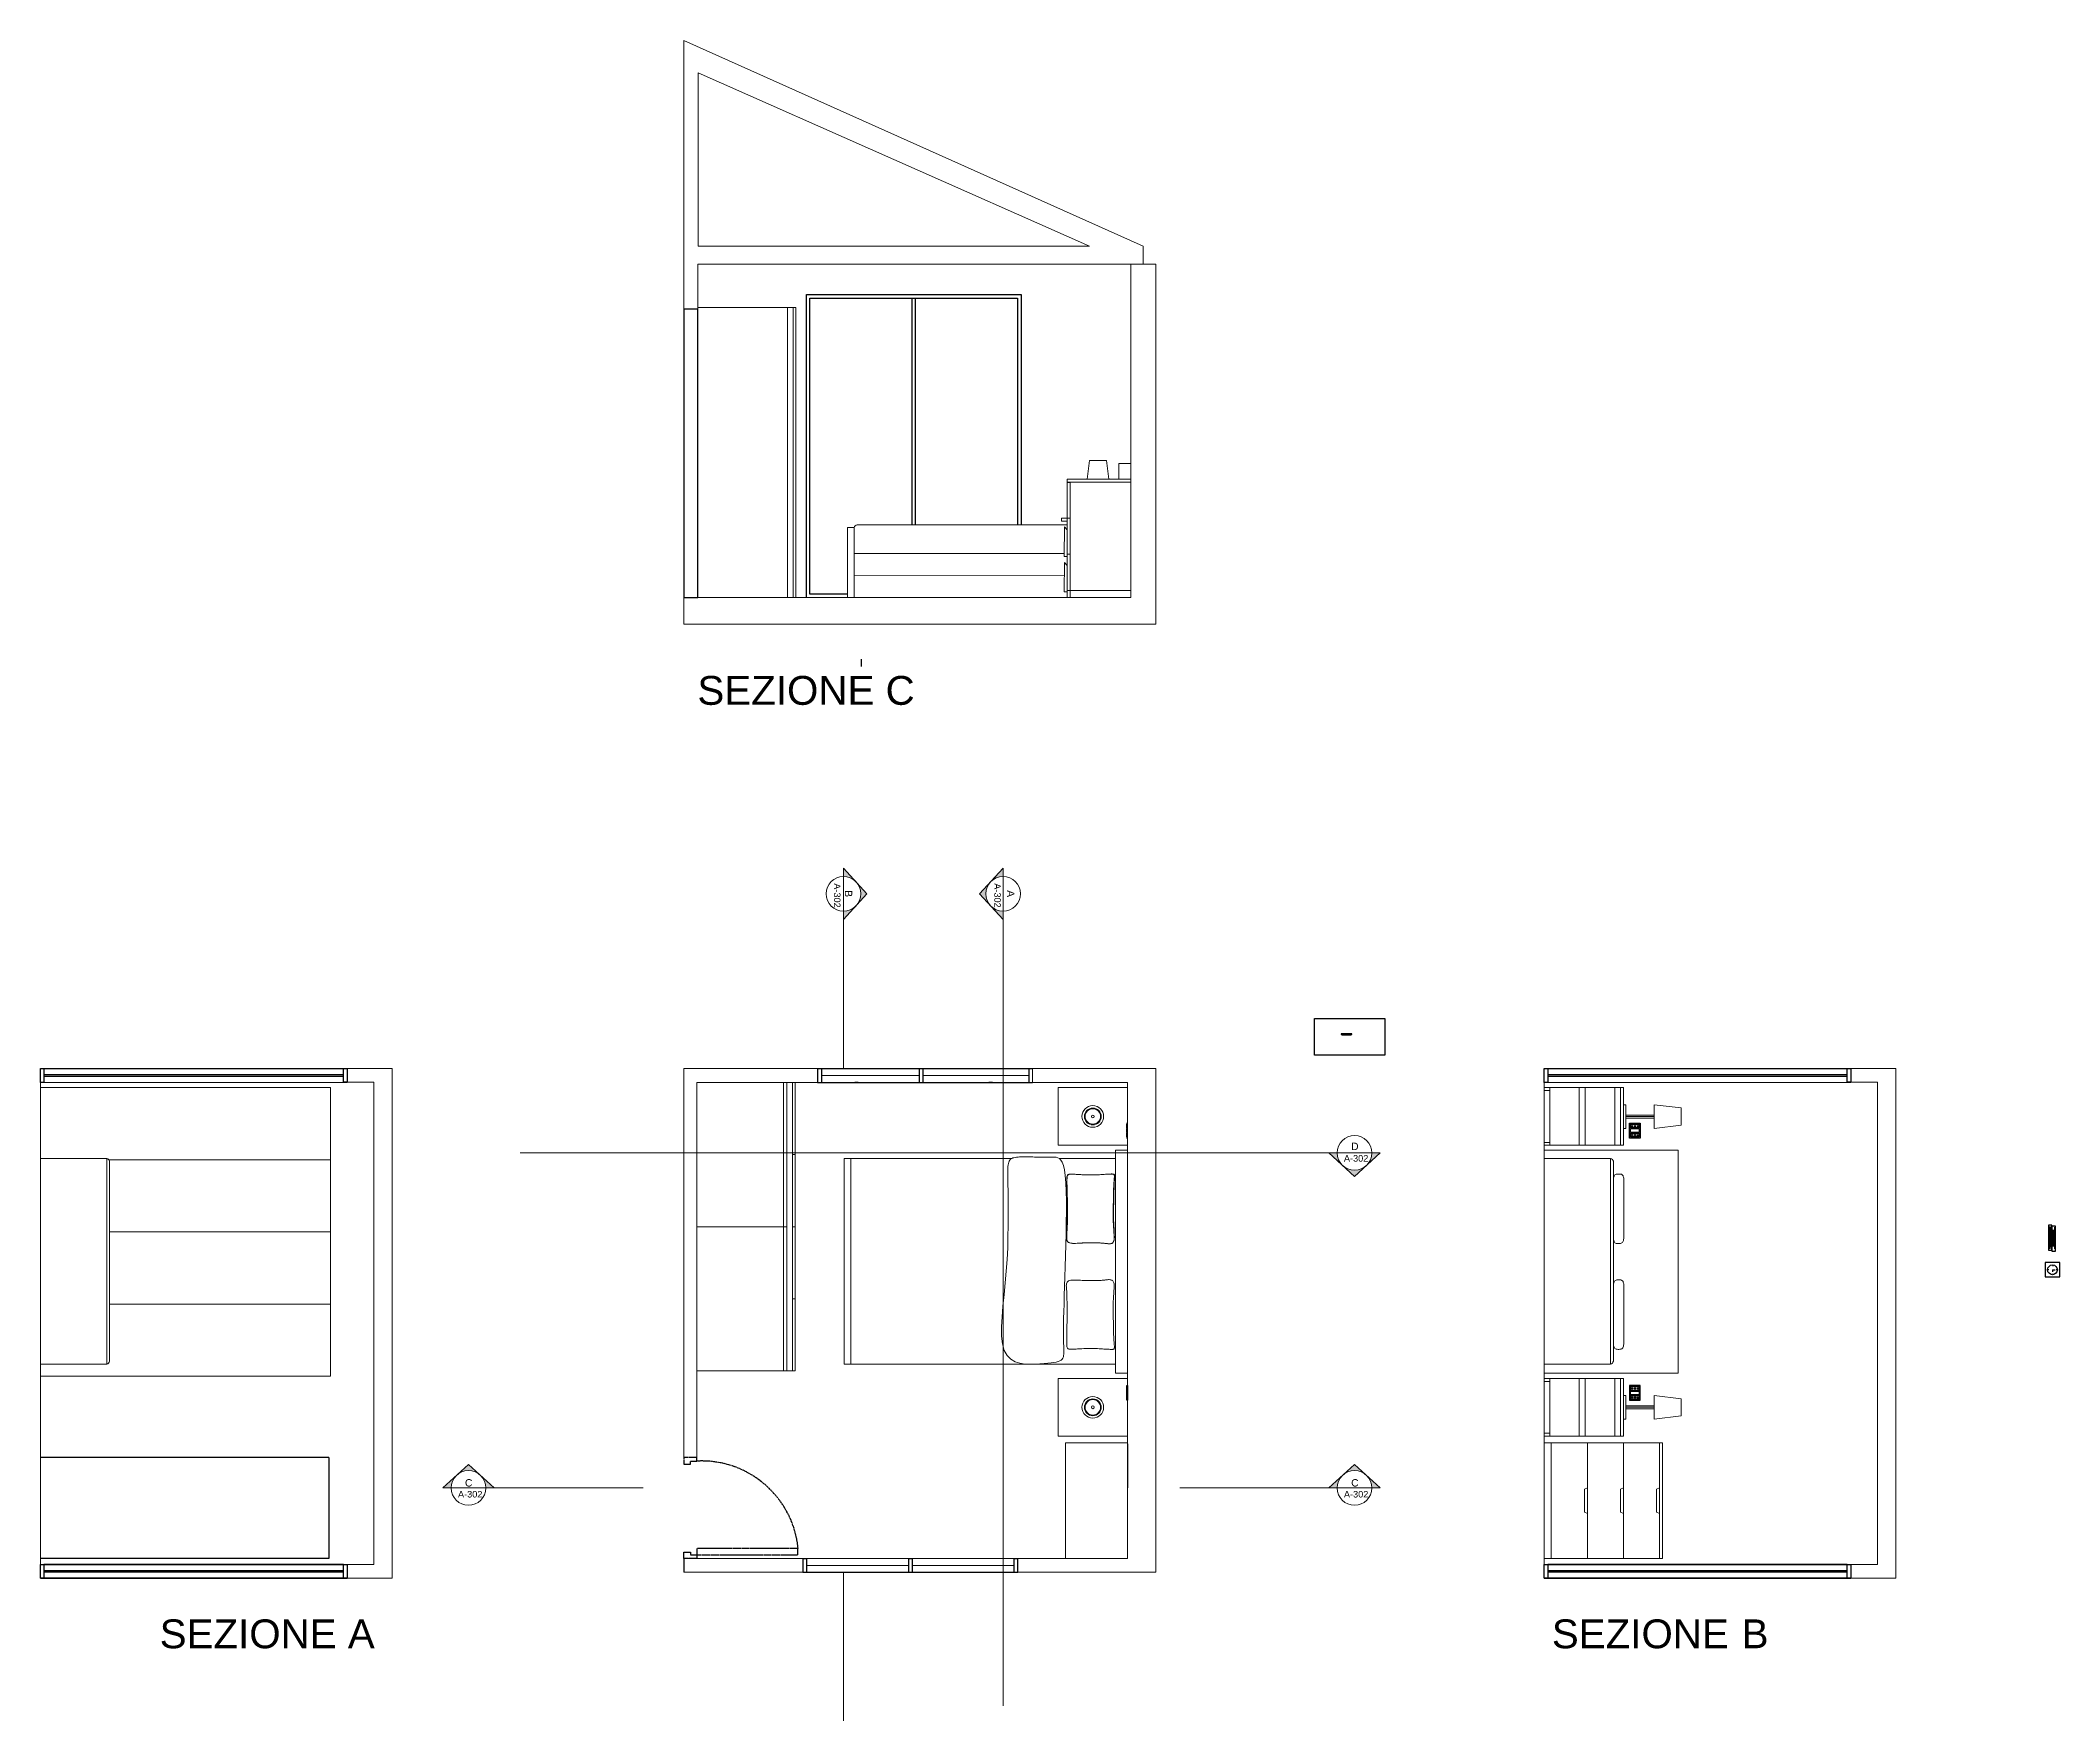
# Model space of a CAD drawing. Header units: inches. Extents: x 829 to 2228, y 794 to 2569.
# Drawn here: x 829 to 2228, y 1409 to 2569 of the extents above; entities that cross this region are included whole.
import ezdxf

# ---------------------------------------------------------------- set-up
doc = ezdxf.new("R2010")
doc.units = ezdxf.units.IN
doc.header["$MEASUREMENT"] = 0
doc.linetypes.add('CENTER', pattern=[2, 1.25, -0.25, 0.25, -0.25])
for name, color, linetype, lineweight in [('A-ANNO-SYMB', 3, 'Continuous', 18), ('A-DETL-MBND', 7, 'Continuous', 18), ('A-DOOR-FULL', 2, 'Continuous', 25), ('A-FURN', 6, 'Continuous', 18)]:
    doc.layers.add(name, color=color, linetype=linetype, lineweight=lineweight)
doc.layers.add('ACCESSORI', color=2, linetype='Continuous')
doc.layers.add('FINESTRE', color=4, linetype='Continuous')
doc.styles.get("Standard").update_dxf_attribs({"font": 'Arial.ttf'})

# ---------------------------------------------------------------- blocks, each defined once
blk = doc.blocks.new('Sezioni')
h = blk.add_hatch(color=256)
h.dxf.hatch_style = 1
h.paths.add_polyline_path([(52521, 47455), (52264, 47221), (52418, 47221, -0.210523)])
h.paths.add_polyline_path([(52735, 47652), (52521, 47455, -0.388338), (52949, 47455)])
h.paths.add_polyline_path([(52949, 47455, -0.210523), (53053, 47221), (53206, 47221)])
blk.add_lwpolyline([(52264, 47221), (53206, 47221), (52735, 47652)], close=True)
blk.add_circle((52735, 47221), 318)

msp = doc.modelspace()

# ---------------------------------------------------------------- linework, layer by layer
for p, q in [((1397.8, 2134.8), (1397.8, 2139.8)), ((1582.2, 1596), (1582.2, 1565.4)), ((1274.9, 1516.5), (1274.9, 1507))]:
    msp.add_line(p, q)
at = {"layer": 'A-ANNO-SYMB'}
for p, q in [((1385.4, 1959.4), (1385.4, 1856.1)), ((1496, 1959.4), (1496, 1414.4)), ((1161.4, 1797.6), (1721.8, 1797.6)), ((1143.3, 1565.4), (1246.7, 1565.4)), ((1618.5, 1565.4), (1721.8, 1565.4)), ((1385.4, 1403.6), (1385.4, 1507))]:
    msp.add_line(p, q, dxfattribs=at)
at = {"layer": 'A-DETL-MBND'}
for p, q in [((1274.8, 2568.7), (1593.2, 2426.2)), ((1274.9, 2413.5), (1274.8, 2568.7)), ((1284.8, 2546.2), (1555.8, 2426.2)), ((1284.8, 2426.2), (1284.8, 2546.2)), ((1284.8, 2426.2), (1555.8, 2426.2)), ((1593.2, 2413.5), (1593.2, 2426.2)), ((1274.9, 2413.5), (1274.9, 2164)), ((1584.5, 2413.5), (1284.4, 2413.5)), ((1584.5, 2413.5), (1584.5, 2182.5)), ((1601.9, 2413.5), (1584.5, 2413.5)), ((1601.9, 2413.5), (1601.9, 2164)), ((1284.4, 2182.5), (1584.5, 2182.5)), ((1284.4, 2182.5), (1584.5, 2182.5)), ((1601.9, 2164), (1274.9, 2164)), ((1072.6, 1856.1), (1072.6, 1502.9)), ((1274.9, 1586.5), (1274.9, 1856.1)), ((1367.5, 1856.1), (1274.9, 1856.1)), ((1367.5, 1856.1), (1367.5, 1846.5)), ((1601.9, 1856.1), (1516.5, 1856.1)), ((1516.5, 1856.1), (1516.5, 1846.5)), ((1601.9, 1856.1), (1601.9, 1507)), ((2114.6, 1856.1), (2114.6, 1502.9)), ((828.9, 1512.4), (828.9, 1846.5)), ((1059.9, 1846.6), (1059.9, 1512.4)), ((1283.9, 1846.5), (1283.9, 1586.5)), ((1367.5, 1846.5), (1283.9, 1846.5)), ((1582.2, 1846.5), (1516.5, 1846.5)), ((1582.2, 1846.5), (1582.2, 1647)), ((1870.9, 1512.4), (1870.9, 1846.5)), ((2101.9, 1846.6), (2101.9, 1512.4)), ((1582.2, 1647), (1582.2, 1516.5)), ((1041.4, 1512.4), (1059.9, 1512.4)), ((1274.9, 1516.5), (1357.3, 1516.5)), ((1357.3, 1516.5), (1357.3, 1507)), ((1506.3, 1516.5), (1582.2, 1516.5)), ((1506.3, 1516.5), (1506.3, 1506.9)), ((2083.4, 1512.4), (2101.9, 1512.4)), ((1041.4, 1502.9), (1072.6, 1502.9)), ((1357.3, 1507), (1274.9, 1507)), ((1601.9, 1507), (1506.3, 1507)), ((2083.4, 1502.9), (2114.6, 1502.9))]:
    msp.add_line(p, q, dxfattribs=at)
for points in [[(1284.4, 2182.5), (1284.4, 2413.5)], [(1041.4, 1856.1), (1041.4, 1856.1), (1072.6, 1856.1)], [(2083.4, 1856.1), (2083.4, 1856.1), (2114.6, 1856.1)], [(1041.4, 1846.6), (1041.4, 1846.6), (1059.9, 1846.6)], [(2083.4, 1846.6), (2083.4, 1846.6), (2101.9, 1846.6)]]:
    msp.add_lwpolyline(points, dxfattribs=at)
at = {"layer": 'A-DOOR-FULL'}
for p, q in [((1284.4, 2382.5), (1274.9, 2382.5)), ((1274.9, 2382.5), (1274.9, 2182.5)), ((1284.4, 2182.5), (1284.4, 2382.5)), ((1274.9, 2182.5), (1284.4, 2182.5)), ((1028.9, 1586.5), (828.9, 1586.5)), ((1028.9, 1586.5), (1028.9, 1516.5)), ((1028.9, 1516.5), (828.9, 1516.5))]:
    msp.add_line(p, q, dxfattribs=at)
at = {"layer": 'A-DOOR-FULL', "linetype": 'CENTER'}
for points in [[(1283.9, 1584), (1283.9, 1586.5), (1274.9, 1586.5), (1274.9, 1582), (1279.4, 1582), (1279.4, 1584), (1283.9, 1584)], [(1283.9, 1519), (1283.9, 1516.5), (1274.9, 1516.5), (1274.9, 1521), (1279.4, 1521), (1279.4, 1519), (1283.9, 1519)], [(1353.9, 1523.5), (1283.9, 1523.5), (1283.9, 1519), (1353.9, 1519), (1353.9, 1523.5)]]:
    msp.add_lwpolyline(points, dxfattribs=at)
msp.add_arc((1287.1, 1516.9), 67.2, 5.6461, 92.6812, dxfattribs=at)
at = {"layer": 'A-FURN'}
for p, q in [((1346.7, 2383.5), (1350.5, 2383.5)), ((1350.5, 2383.5), (1350.5, 2182.5)), ((1350.5, 2383.5), (1352.5, 2383.5)), ((1352.5, 2383.5), (1352.5, 2182.5)), ((1584.5, 2275.5), (1576.2, 2275.5)), ((1576.2, 2275.5), (1576.2, 2264.5)), ((1584.5, 2262.5), (1584.5, 2187.5)), ((1388.1, 2182.5), (1388.1, 2231)), ((1388.1, 2231), (1392.9, 2231)), ((1392.9, 2231), (1392.9, 2213)), ((1536.6, 2235.5), (1536.6, 2237.5)), ((1536.6, 2237.5), (1542.5, 2237.5)), ((1540.5, 2235.5), (1536.6, 2235.5)), ((1538.4, 2211.1), (1538.5, 2231.5)), ((1540.4, 2229.5), (1538.5, 2231.5)), ((1540.4, 2210), (1540.4, 2235.5)), ((1392.9, 2213), (1538.4, 2213)), ((1392.9, 2213), (1392.9, 2182.5)), ((1540.4, 2211.1), (1538.4, 2211.1)), ((1392.9, 2197.7), (1538.5, 2197.8)), ((1538.4, 2186.5), (1538.5, 2206.8)), ((1540.4, 2204.8), (1538.5, 2206.8)), ((1540.4, 2191.5), (1540.4, 2210)), ((1540.4, 2186.5), (1538.4, 2186.5)), ((1540.4, 2182.5), (1540.4, 2191.5)), ((1350.5, 2182.5), (1346.7, 2182.5)), ((1350.5, 2182.5), (1352.5, 2182.5)), ((1576.2, 2182.5), (1576.2, 2182.5)), ((1283.9, 1846.5), (1283.9, 1844.5)), ((1343.9, 1846.5), (1350, 1846.5)), ((1346.2, 1646.5), (1346.2, 1846.5)), ((1350, 1846.5), (1350, 1646.5)), ((1352, 1846.5), (1350, 1846.5)), ((1352, 1646.5), (1352, 1846.5)), ((1870.9, 1842.9), (1870.9, 1842.9)), ((1870.9, 1842.9), (1870.9, 1842.9)), ((1870.9, 1842.9), (1925.9, 1842.9)), ((1870.9, 1840.9), (1874.9, 1840.9)), ((1874.9, 1802.9), (1874.9, 1842.9)), ((1874.9, 1842.9), (1874.9, 1802.9)), ((1895.3, 1842.9), (1895.3, 1802.9)), ((1899.4, 1802.9), (1899.4, 1842.9)), ((1919.9, 1842.9), (1919.9, 1802.9)), ((1923.9, 1802.9), (1923.9, 1842.9)), ((1925.9, 1842.9), (1925.9, 1802.9)), ((828.9, 1793.8), (874.9, 1793.8)), ((874.9, 1793.8), (874.9, 1651.2)), ((1029.9, 1792.9), (876.4, 1792.9)), ((1352, 1796.5), (1350, 1796.5)), ((1385.8, 1793.8), (1502.1, 1793.8)), ((1535, 1793.8), (1573.9, 1793.8)), ((1870.9, 1804.9), (1874.9, 1804.9)), ((1925.9, 1802.9), (1870.9, 1802.9)), ((1870.9, 1799.5), (1963.9, 1799.5)), ((1870.9, 1793.8), (1916.9, 1793.8)), ((1916.9, 1793.8), (1916.9, 1651.2)), ((1963.9, 1799.5), (1963.9, 1645)), ((1029.9, 1742.9), (876.9, 1742.9)), ((1283.9, 1746.5), (1346.2, 1746.5)), ((1352, 1746.5), (1350, 1746.5)), ((1352, 1696.5), (1350, 1696.5)), ((1029.9, 1692.9), (876.9, 1692.9)), ((828.9, 1651.2), (874.9, 1651.2)), ((1390.6, 1651.2), (1525.7, 1651.2)), ((1525.7, 1651.2), (1573.9, 1651.2)), ((1916.9, 1651.2), (1870.9, 1651.2)), ((1350, 1646.5), (1343.9, 1646.5)), ((1350, 1646.5), (1352, 1646.5)), ((1963.9, 1645), (1870.9, 1645)), ((1870.9, 1641.3), (1870.9, 1641.3)), ((1870.9, 1641.3), (1925.9, 1641.3)), ((1870.9, 1639.3), (1874.9, 1639.3)), ((1874.9, 1601.3), (1874.9, 1641.3)), ((1874.9, 1641.3), (1874.9, 1601.3)), ((1895.3, 1641.3), (1895.3, 1601.3)), ((1899.4, 1601.3), (1899.4, 1641.3)), ((1919.9, 1641.3), (1919.9, 1601.3)), ((1923.9, 1601.3), (1923.9, 1641.3)), ((1925.9, 1641.3), (1925.9, 1601.3)), ((1539.2, 1596.6), (1539.2, 1516.6)), ((1582.2, 1596.6), (1539.2, 1596.6)), ((1870.9, 1603.3), (1874.9, 1603.3)), ((1925.9, 1601.3), (1870.9, 1601.3)), ((1875.9, 1596.6), (1870.9, 1596.6)), ((1870.9, 1596.6), (1870.9, 1516.6)), ((1875.9, 1596.6), (1875.9, 1516.6)), ((1950.9, 1596.6), (1875.9, 1596.6)), ((1900.9, 1516.6), (1900.9, 1596.6)), ((1925.9, 1596.6), (1925.9, 1516.6)), ((1950.9, 1516.6), (1950.9, 1596.6)), ((1950.9, 1596.6), (1952.9, 1596.6)), ((1952.9, 1596.6), (1952.9, 1516.6)), ((1539.2, 1516.6), (1582.2, 1516.6)), ((1870.9, 1516.6), (1875.9, 1516.6)), ((1875.9, 1516.6), (1950.9, 1516.6)), ((1952.9, 1516.6), (1950.9, 1516.6))]:
    msp.add_line(p, q, dxfattribs=at)
for points in [[(1346.7, 2383.5), (1284.4, 2383.5), (1284.4, 2182.5), (1346.7, 2182.5)], [(1584.5, 2262.5), (1584.5, 2264.5), (1540.5, 2264.5), (1540.5, 2262.5)], [(1540.5, 2237.6), (1542.5, 2237.6), (1542.5, 2237.5), (1542.5, 2262.5), (1542.5, 2262.4), (1540.5, 2262.4)], [(1542.5, 2237.5), (1542.5, 2212.5), (1540.5, 2212.5), (1540.5, 2187.5), (1542.5, 2187.5), (1542.5, 2212.5), (1542.5, 2212.6), (1540.5, 2212.6), (1540.5, 2237.5)], [(1584.5, 2187.5), (1584.5, 2182.5), (1542.5, 2182.5), (1542.5, 2187.5)], [(828.9, 1842.9), (1029.9, 1842.9), (1029.9, 1642.9), (828.9, 1642.9)], [(1283.9, 1646.5), (1343.9, 1646.5), (1343.9, 1846.5), (1283.9, 1846.5)], [(1534.2, 1802.9), (1582.2, 1802.9), (1582.2, 1842.9), (1534.2, 1842.9)], [(1925.9, 1814.6), (1925.9, 1831), (1927.6, 1831), (1927.6, 1814.6)], [(1965.9, 1828.8), (1965.9, 1816.9), (1947.2, 1814.6), (1947.2, 1831)], [(1385.8, 1651.2), (1385.8, 1793.8), (1390.6, 1793.8), (1390.6, 1651.2)], [(1539.3, 1726.2), (1539, 1718.7), (1538.8, 1711.7), (1538.6, 1705), (1538.4, 1698.7), (1538.3, 1692.9), (1538.1, 1687.6), (1538, 1682.8), (1537.9, 1678.7), (1537.9, 1675.1), (1537.9, 1672.1), (1537.9, 1669.5), (1538, 1667.4), (1538, 1665.5), (1538.1, 1664), (1538.1, 1662.6), (1538.2, 1661.4), (1538.2, 1660.2), (1538.2, 1659.1), (1538.2, 1658.1), (1538, 1657.1), (1537.8, 1656.2), (1537.4, 1655.4), (1536.9, 1654.7), (1536.2, 1654), (1535.3, 1653.5), (1534.2, 1653.1), (1532.8, 1652.7), (1531.2, 1652.4), (1529.3, 1652.2), (1527, 1651.9), (1524.5, 1651.7), (1521.6, 1651.5), (1518.3, 1651.2), (1514.8, 1651.1), (1511.2, 1651.2), (1507.7, 1651.8), (1504.3, 1652.8), (1501.3, 1654.6), (1498.8, 1657.1), (1496.8, 1660.7), (1495.6, 1665.2), (1495, 1670.7), (1495, 1677), (1495.3, 1684), (1495.9, 1691.5), (1496.7, 1699.4), (1497.5, 1707.5), (1498.2, 1715.7), (1498.8, 1723.8), (1499.2, 1731.8), (1499.4, 1739.6), (1499.6, 1747), (1499.6, 1753.9), (1499.6, 1760.4), (1499.5, 1766.2), (1499.5, 1771.4), (1499.4, 1775.7), (1499.3, 1779.3), (1499.3, 1782.3), (1499.3, 1784.7), (1499.4, 1786.6), (1499.4, 1788.2), (1499.6, 1789.4), (1499.7, 1790.4), (1500, 1791.3), (1500.2, 1792), (1500.6, 1792.6), (1501, 1793.1), (1501.5, 1793.5), (1502.1, 1793.8), (1502.8, 1794.1), (1503.5, 1794.3), (1504.4, 1794.4), (1505.4, 1794.6), (1506.4, 1794.7), (1507.5, 1794.8), (1508.7, 1794.8), (1509.9, 1794.9), (1511.2, 1794.9), (1512.5, 1794.9), (1513.8, 1794.8), (1515.2, 1794.8), (1516.6, 1794.8), (1517.9, 1794.7), (1519.3, 1794.7), (1520.6, 1794.6), (1521.9, 1794.6), (1523.1, 1794.6), (1524.3, 1794.6), (1525.4, 1794.6), (1526.5, 1794.6), (1527.6, 1794.7), (1528.7, 1794.7), (1529.7, 1794.7), (1530.8, 1794.7), (1531.8, 1794.7), (1532.9, 1794.6), (1534, 1794.3), (1535.1, 1793.7), (1536.1, 1792.7), (1537, 1791.2), (1537.9, 1788.9), (1538.6, 1785.9), (1539.1, 1781.9), (1539.5, 1776.8), (1539.8, 1770.9), (1539.9, 1764.3), (1539.9, 1757.1), (1539.8, 1749.5), (1539.7, 1741.7), (1539.5, 1733.9)], [(1582.2, 1799.5), (1582.2, 1645), (1573.9, 1645), (1573.9, 1799.5)], [(1572.9, 1740.4), (1572.9, 1741.2), (1572.8, 1741.9), (1572.8, 1742.6), (1572.8, 1743.3), (1572.7, 1744), (1572.7, 1744.8), (1572.6, 1745.6), (1572.6, 1746.5), (1572.5, 1747.5), (1572.5, 1748.4), (1572.4, 1749.5), (1572.4, 1750.5), (1572.4, 1751.7), (1572.3, 1752.8), (1572.3, 1754), (1572.3, 1755.1), (1572.3, 1756.3), (1572.3, 1757.5), (1572.3, 1758.7), (1572.4, 1759.8), (1572.4, 1761), (1572.4, 1762.1), (1572.5, 1763.2), (1572.5, 1764.3), (1572.5, 1765.3), (1572.5, 1766.3), (1572.5, 1767.3), (1572.6, 1768.2), (1572.6, 1769.1), (1572.6, 1770), (1572.6, 1770.8), (1572.6, 1771.6), (1572.6, 1772.3), (1572.6, 1773.1), (1572.7, 1773.8), (1572.7, 1774.4), (1572.7, 1775.1), (1572.8, 1775.8), (1572.8, 1776.4), (1572.8, 1777.1), (1572.9, 1777.7), (1573, 1778.4), (1573, 1779), (1573.1, 1779.6), (1573.1, 1780.2), (1573.2, 1780.7), (1573.2, 1781.2), (1573.2, 1781.6), (1573.2, 1782), (1573.1, 1782.3), (1573, 1782.5), (1572.8, 1782.7), (1572.6, 1782.9), (1572.3, 1783), (1572, 1783), (1571.5, 1783.1), (1570.9, 1783.1), (1570.3, 1783), (1569.5, 1783), (1568.7, 1782.9), (1567.8, 1782.9), (1566.9, 1782.8), (1565.9, 1782.7), (1564.8, 1782.7), (1563.7, 1782.6), (1562.6, 1782.5), (1561.4, 1782.5), (1560.3, 1782.5), (1559.1, 1782.4), (1557.8, 1782.4), (1556.6, 1782.4), (1555.4, 1782.4), (1554.2, 1782.4), (1553, 1782.5), (1551.9, 1782.5), (1550.7, 1782.5), (1549.6, 1782.6), (1548.5, 1782.6), (1547.5, 1782.7), (1546.6, 1782.7), (1545.7, 1782.8), (1544.8, 1782.8), (1544, 1782.9), (1543.3, 1782.9), (1542.7, 1782.9), (1542.1, 1782.8), (1541.6, 1782.8), (1541.2, 1782.6), (1540.9, 1782.4), (1540.6, 1782.2), (1540.4, 1781.8), (1540.3, 1781.3), (1540.2, 1780.7), (1540.1, 1779.9), (1540.1, 1779), (1540.1, 1777.8), (1540.1, 1776.4), (1540.1, 1774.9), (1540.2, 1773.2), (1540.2, 1771.5), (1540.3, 1769.6), (1540.3, 1767.8), (1540.3, 1766.1), (1540.4, 1764.4), (1540.4, 1762.8), (1540.4, 1761.4), (1540.4, 1760), (1540.5, 1758.7), (1540.5, 1757.5), (1540.4, 1756.4), (1540.4, 1755.2), (1540.4, 1754.1), (1540.4, 1753.1), (1540.4, 1752), (1540.4, 1750.9), (1540.4, 1749.9), (1540.3, 1748.9), (1540.3, 1748), (1540.3, 1747), (1540.3, 1746.2), (1540.2, 1745.3), (1540.2, 1744.6), (1540.1, 1743.8), (1540.1, 1743.1), (1540.1, 1742.4), (1540, 1741.7), (1540, 1741), (1539.9, 1740.3), (1539.9, 1739.6), (1539.8, 1738.9), (1539.9, 1738.2), (1539.9, 1737.5), (1540.1, 1736.9), (1540.4, 1736.4), (1540.8, 1735.9), (1541.3, 1735.5), (1542, 1735.2), (1542.9, 1735.1), (1543.9, 1735), (1545, 1734.9), (1546.1, 1734.9), (1547.3, 1735), (1548.5, 1735), (1549.6, 1735.1), (1550.8, 1735.2), (1551.9, 1735.2), (1552.9, 1735.2), (1553.9, 1735.2), (1554.9, 1735.2), (1555.8, 1735.3), (1556.7, 1735.3), (1557.5, 1735.3), (1558.3, 1735.3), (1559, 1735.3), (1559.7, 1735.3), (1560.3, 1735.2), (1561, 1735.2), (1561.6, 1735.2), (1562.2, 1735.2), (1562.8, 1735.2), (1563.4, 1735.2), (1564, 1735.1), (1564.7, 1735.1), (1565.3, 1735), (1565.9, 1735), (1566.5, 1734.9), (1567.1, 1734.9), (1567.8, 1734.8), (1568.4, 1734.8), (1569, 1734.7), (1569.6, 1734.7), (1570.2, 1734.7), (1570.8, 1734.8), (1571.3, 1734.9), (1571.7, 1735.2), (1572.1, 1735.5), (1572.4, 1735.9), (1572.6, 1736.4), (1572.8, 1737), (1572.9, 1737.6), (1572.9, 1738.3), (1572.9, 1739), (1572.9, 1739.7)], [(1573.1, 1740.4), (1573.1, 1741.1), (1573.1, 1741.8), (1573, 1742.6), (1573, 1743.3), (1573, 1744), (1572.9, 1744.8), (1572.9, 1745.6), (1572.8, 1746.5), (1572.8, 1747.4), (1572.7, 1748.4), (1572.7, 1749.5), (1572.6, 1750.5), (1572.6, 1751.6), (1572.6, 1752.8), (1572.6, 1753.9), (1572.5, 1755.1), (1572.6, 1756.3), (1572.6, 1757.5), (1572.6, 1758.7), (1572.6, 1759.8), (1572.6, 1761), (1572.7, 1762.1), (1572.7, 1763.2), (1572.7, 1764.3), (1572.7, 1765.3), (1572.8, 1766.3), (1572.8, 1767.3), (1572.8, 1768.2), (1572.8, 1769.1), (1572.8, 1770), (1572.8, 1770.8), (1572.8, 1771.6), (1572.9, 1772.3), (1572.9, 1773), (1572.9, 1773.7), (1572.9, 1774.4), (1573, 1775.1), (1573, 1775.8), (1573, 1776.4), (1573.1, 1777.1), (1573.1, 1777.7), (1573.2, 1778.4), (1573.3, 1779), (1573.3, 1779.6), (1573.4, 1780.2), (1573.4, 1780.7), (1573.4, 1781.2), (1573.4, 1781.6), (1573.4, 1782), (1573.3, 1782.3), (1573.2, 1782.5), (1573.1, 1782.7), (1572.9, 1782.8), (1572.6, 1783), (1572.2, 1783), (1571.7, 1783), (1571.2, 1783), (1570.5, 1783), (1569.8, 1783), (1568.9, 1782.9), (1568.1, 1782.9), (1567.1, 1782.8), (1566.1, 1782.7), (1565.1, 1782.6), (1564, 1782.6), (1562.8, 1782.5), (1561.7, 1782.5), (1560.5, 1782.5), (1559.3, 1782.4), (1558.1, 1782.4), (1556.9, 1782.4), (1555.7, 1782.4), (1554.5, 1782.4), (1553.3, 1782.5), (1552.1, 1782.5), (1550.9, 1782.5), (1549.8, 1782.6), (1548.8, 1782.6), (1547.8, 1782.7), (1546.8, 1782.7), (1545.9, 1782.8), (1545, 1782.8), (1544.3, 1782.9), (1543.6, 1782.9), (1542.9, 1782.9), (1542.4, 1782.8), (1541.9, 1782.7), (1541.5, 1782.6), (1541.1, 1782.4), (1540.9, 1782.1), (1540.7, 1781.8), (1540.5, 1781.3), (1540.4, 1780.7), (1540.4, 1779.9), (1540.3, 1778.9), (1540.3, 1777.8), (1540.3, 1776.4), (1540.4, 1774.9), (1540.4, 1773.2), (1540.4, 1771.4), (1540.5, 1769.6), (1540.5, 1767.8), (1540.6, 1766.1), (1540.6, 1764.4), (1540.6, 1762.8), (1540.7, 1761.3), (1540.7, 1760), (1540.7, 1758.7), (1540.7, 1757.5), (1540.7, 1756.3), (1540.7, 1755.2), (1540.7, 1754.1), (1540.7, 1753), (1540.6, 1752), (1540.6, 1750.9), (1540.6, 1749.9), (1540.6, 1748.9), (1540.6, 1747.9), (1540.5, 1747), (1540.5, 1746.2), (1540.5, 1745.3), (1540.4, 1744.6), (1540.4, 1743.8), (1540.3, 1743.1), (1540.3, 1742.4), (1540.2, 1741.7), (1540.2, 1741), (1540.1, 1740.3), (1540.1, 1739.6), (1540.1, 1738.9), (1540.1, 1738.2), (1540.2, 1737.5), (1540.3, 1736.9), (1540.6, 1736.4), (1541, 1735.9), (1541.6, 1735.5), (1542.3, 1735.2), (1543.1, 1735), (1544.1, 1734.9), (1545.2, 1734.9), (1546.3, 1734.9), (1547.5, 1735), (1548.7, 1735), (1549.9, 1735.1), (1551, 1735.1), (1552.1, 1735.2), (1553.1, 1735.2), (1554.1, 1735.2), (1555.1, 1735.2), (1556, 1735.2), (1556.9, 1735.2), (1557.7, 1735.2), (1558.5, 1735.2), (1559.2, 1735.2), (1559.9, 1735.2), (1560.6, 1735.2), (1561.2, 1735.2), (1561.8, 1735.2), (1562.5, 1735.2), (1563.1, 1735.2), (1563.7, 1735.1), (1564.3, 1735.1), (1564.9, 1735.1), (1565.5, 1735), (1566.1, 1735), (1566.7, 1734.9), (1567.4, 1734.9), (1568, 1734.8), (1568.6, 1734.7), (1569.3, 1734.7), (1569.9, 1734.7), (1570.5, 1734.7), (1571, 1734.8), (1571.5, 1734.9), (1572, 1735.1), (1572.3, 1735.5), (1572.6, 1735.9), (1572.8, 1736.4), (1573, 1736.9), (1573.1, 1737.6), (1573.1, 1738.3), (1573.2, 1739), (1573.2, 1739.7)], [(1573.1, 1740.4), (1573.1, 1741.1), (1573.1, 1741.8), (1573, 1742.6), (1573, 1743.3), (1573, 1744), (1572.9, 1744.8), (1572.9, 1745.6), (1572.8, 1746.5), (1572.8, 1747.4), (1572.7, 1748.4), (1572.7, 1749.5), (1572.6, 1750.5), (1572.6, 1751.6), (1572.6, 1752.8), (1572.6, 1753.9), (1572.5, 1755.1), (1572.6, 1756.3), (1572.6, 1757.5), (1572.6, 1758.7), (1572.6, 1759.8), (1572.6, 1761), (1572.7, 1762.1), (1572.7, 1763.2), (1572.7, 1764.3), (1572.7, 1765.3), (1572.8, 1766.3), (1572.8, 1767.3), (1572.8, 1768.2), (1572.8, 1769.1), (1572.8, 1770), (1572.8, 1770.8), (1572.8, 1771.6), (1572.9, 1772.3), (1572.9, 1773), (1572.9, 1773.7), (1572.9, 1774.4), (1573, 1775.1), (1573, 1775.8), (1573, 1776.4), (1573.1, 1777.1), (1573.1, 1777.7), (1573.2, 1778.4), (1573.3, 1779), (1573.3, 1779.6), (1573.4, 1780.2), (1573.4, 1780.7), (1573.4, 1781.2), (1573.4, 1781.6), (1573.4, 1782), (1573.3, 1782.3), (1573.2, 1782.5), (1573.1, 1782.7), (1572.9, 1782.8), (1572.6, 1783), (1572.2, 1783), (1571.7, 1783), (1571.2, 1783), (1570.5, 1783), (1569.8, 1783), (1568.9, 1782.9), (1568.1, 1782.9), (1567.1, 1782.8), (1566.1, 1782.7), (1565.1, 1782.6), (1564, 1782.6), (1562.8, 1782.5), (1561.7, 1782.5), (1560.5, 1782.5), (1559.3, 1782.4), (1558.1, 1782.4), (1556.9, 1782.4), (1555.7, 1782.4), (1554.5, 1782.4), (1553.3, 1782.5), (1552.1, 1782.5), (1550.9, 1782.5), (1549.8, 1782.6), (1548.8, 1782.6), (1547.8, 1782.7), (1546.8, 1782.7), (1545.9, 1782.8), (1545, 1782.8), (1544.3, 1782.9), (1543.6, 1782.9), (1542.9, 1782.9), (1542.4, 1782.8), (1541.9, 1782.7), (1541.5, 1782.6), (1541.1, 1782.4), (1540.9, 1782.1), (1540.7, 1781.8), (1540.5, 1781.3), (1540.4, 1780.7), (1540.4, 1779.9), (1540.3, 1778.9), (1540.3, 1777.8), (1540.3, 1776.4), (1540.4, 1774.9), (1540.4, 1773.2), (1540.4, 1771.4), (1540.5, 1769.6), (1540.5, 1767.8), (1540.6, 1766.1), (1540.6, 1764.4), (1540.6, 1762.8), (1540.7, 1761.3), (1540.7, 1760), (1540.7, 1758.7), (1540.7, 1757.5), (1540.7, 1756.3), (1540.7, 1755.2), (1540.7, 1754.1), (1540.7, 1753), (1540.6, 1752), (1540.6, 1750.9), (1540.6, 1749.9), (1540.6, 1748.9), (1540.6, 1747.9), (1540.5, 1747), (1540.5, 1746.2), (1540.5, 1745.3), (1540.4, 1744.6), (1540.4, 1743.8), (1540.3, 1743.1), (1540.3, 1742.4), (1540.2, 1741.7), (1540.2, 1741), (1540.1, 1740.3), (1540.1, 1739.6), (1540.1, 1738.9), (1540.1, 1738.2), (1540.2, 1737.5), (1540.3, 1736.9), (1540.6, 1736.4), (1541, 1735.9), (1541.6, 1735.5), (1542.3, 1735.2), (1543.1, 1735), (1544.1, 1734.9), (1545.2, 1734.9), (1546.3, 1734.9), (1547.5, 1735), (1548.7, 1735), (1549.9, 1735.1), (1551, 1735.1), (1552.1, 1735.2), (1553.1, 1735.2), (1554.1, 1735.2), (1555.1, 1735.2), (1556, 1735.2), (1556.9, 1735.2), (1557.7, 1735.2), (1558.5, 1735.2), (1559.2, 1735.2), (1559.9, 1735.2), (1560.6, 1735.2), (1561.2, 1735.2), (1561.8, 1735.2), (1562.5, 1735.2), (1563.1, 1735.2), (1563.7, 1735.1), (1564.3, 1735.1), (1564.9, 1735.1), (1565.5, 1735), (1566.1, 1735), (1566.7, 1734.9), (1567.4, 1734.9), (1568, 1734.8), (1568.6, 1734.7), (1569.3, 1734.7), (1569.9, 1734.7), (1570.5, 1734.7), (1571, 1734.8), (1571.5, 1734.9), (1572, 1735.1), (1572.3, 1735.5), (1572.6, 1735.9), (1572.8, 1736.4), (1573, 1736.9), (1573.1, 1737.6), (1573.1, 1738.3), (1573.2, 1739), (1573.2, 1739.7)], [(1919.5, 1781.5), (1919.3, 1780.9), (1919.1, 1780.3), (1919, 1779.6), (1919, 1778.9), (1918.9, 1768.4), (1918.9, 1738.2), (1919, 1737.5), (1919.2, 1736.9), (1919.4, 1736.3), (1919.6, 1735.8), (1919.9, 1735.4), (1920.3, 1735.1), (1920.8, 1734.9), (1921.3, 1734.8), (1921.5, 1734.8), (1921.5, 1734.8), (1922.2, 1734.8), (1922.8, 1734.8), (1923.4, 1734.8), (1923.9, 1734.9), (1924.4, 1735), (1924.9, 1735.2), (1925.2, 1735.5), (1925.5, 1736), (1925.7, 1736.5), (1925.9, 1737), (1926, 1737.7), (1926.1, 1738.3), (1926.1, 1739.1), (1926.2, 1778.7), (1926.1, 1779.5), (1926.1, 1780.1), (1926, 1780.8), (1925.8, 1781.3), (1925.6, 1781.8), (1925.3, 1782.3), (1924.9, 1782.6), (1924.5, 1782.8), (1924, 1782.9), (1923.5, 1783), (1922.9, 1783), (1922.2, 1783), (1921.6, 1783), (1921.6, 1783), (1921.4, 1782.9), (1920.9, 1782.8), (1920.4, 1782.6), (1920, 1782.4), (1919.7, 1782)], [(1572.9, 1704), (1572.9, 1703.3), (1572.8, 1702.6), (1572.8, 1701.9), (1572.8, 1701.2), (1572.7, 1700.4), (1572.7, 1699.6), (1572.6, 1698.8), (1572.6, 1697.9), (1572.5, 1697), (1572.5, 1696), (1572.4, 1695), (1572.4, 1693.9), (1572.4, 1692.8), (1572.3, 1691.7), (1572.3, 1690.5), (1572.3, 1689.3), (1572.3, 1688.2), (1572.3, 1687), (1572.3, 1685.8), (1572.4, 1684.6), (1572.4, 1683.5), (1572.4, 1682.3), (1572.5, 1681.2), (1572.5, 1680.2), (1572.5, 1679.1), (1572.5, 1678.1), (1572.5, 1677.2), (1572.6, 1676.2), (1572.6, 1675.3), (1572.6, 1674.5), (1572.6, 1673.7), (1572.6, 1672.9), (1572.6, 1672.1), (1572.6, 1671.4), (1572.7, 1670.7), (1572.7, 1670), (1572.7, 1669.4), (1572.8, 1668.7), (1572.8, 1668), (1572.8, 1667.4), (1572.9, 1666.7), (1573, 1666.1), (1573, 1665.5), (1573.1, 1664.9), (1573.1, 1664.3), (1573.2, 1663.8), (1573.2, 1663.3), (1573.2, 1662.9), (1573.2, 1662.5), (1573.1, 1662.2), (1573, 1661.9), (1572.8, 1661.7), (1572.6, 1661.6), (1572.3, 1661.5), (1572, 1661.4), (1571.5, 1661.4), (1570.9, 1661.4), (1570.3, 1661.4), (1569.5, 1661.5), (1568.7, 1661.5), (1567.8, 1661.6), (1566.9, 1661.7), (1565.9, 1661.7), (1564.8, 1661.8), (1563.7, 1661.9), (1562.6, 1661.9), (1561.4, 1662), (1560.3, 1662), (1559.1, 1662), (1557.8, 1662), (1556.6, 1662), (1555.4, 1662), (1554.2, 1662), (1553, 1662), (1551.9, 1662), (1550.7, 1661.9), (1549.6, 1661.9), (1548.5, 1661.8), (1547.5, 1661.8), (1546.6, 1661.7), (1545.7, 1661.7), (1544.8, 1661.6), (1544, 1661.6), (1543.3, 1661.6), (1542.7, 1661.6), (1542.1, 1661.6), (1541.6, 1661.7), (1541.2, 1661.8), (1540.9, 1662), (1540.6, 1662.3), (1540.4, 1662.7), (1540.3, 1663.2), (1540.2, 1663.8), (1540.1, 1664.6), (1540.1, 1665.5), (1540.1, 1666.7), (1540.1, 1668), (1540.1, 1669.6), (1540.2, 1671.2), (1540.2, 1673), (1540.3, 1674.8), (1540.3, 1676.6), (1540.3, 1678.4), (1540.4, 1680.1), (1540.4, 1681.7), (1540.4, 1683.1), (1540.4, 1684.5), (1540.5, 1685.7), (1540.5, 1687), (1540.4, 1688.1), (1540.4, 1689.2), (1540.4, 1690.3), (1540.4, 1691.4), (1540.4, 1692.5), (1540.4, 1693.5), (1540.4, 1694.6), (1540.3, 1695.6), (1540.3, 1696.5), (1540.3, 1697.4), (1540.3, 1698.3), (1540.2, 1699.1), (1540.2, 1699.9), (1540.1, 1700.6), (1540.1, 1701.4), (1540.1, 1702.1), (1540, 1702.7), (1540, 1703.4), (1539.9, 1704.1), (1539.9, 1704.8), (1539.8, 1705.6), (1539.9, 1706.3), (1539.9, 1706.9), (1540.1, 1707.5), (1540.4, 1708.1), (1540.8, 1708.6), (1541.3, 1709), (1542, 1709.2), (1542.9, 1709.4), (1543.9, 1709.5), (1545, 1709.5), (1546.1, 1709.5), (1547.3, 1709.5), (1548.5, 1709.4), (1549.6, 1709.4), (1550.8, 1709.3), (1551.9, 1709.3), (1552.9, 1709.2), (1553.9, 1709.2), (1554.9, 1709.2), (1555.8, 1709.2), (1556.7, 1709.2), (1557.5, 1709.2), (1558.3, 1709.2), (1559, 1709.2), (1559.7, 1709.2), (1560.3, 1709.2), (1561, 1709.2), (1561.6, 1709.2), (1562.2, 1709.3), (1562.8, 1709.3), (1563.4, 1709.3), (1564, 1709.3), (1564.7, 1709.4), (1565.3, 1709.4), (1565.9, 1709.5), (1566.5, 1709.5), (1567.1, 1709.6), (1567.8, 1709.7), (1568.4, 1709.7), (1569, 1709.8), (1569.6, 1709.8), (1570.2, 1709.7), (1570.8, 1709.7), (1571.3, 1709.5), (1571.7, 1709.3), (1572.1, 1709), (1572.4, 1708.6), (1572.6, 1708.1), (1572.8, 1707.5), (1572.9, 1706.9), (1572.9, 1706.2), (1572.9, 1705.5), (1572.9, 1704.8)], [(1919.5, 1708.1), (1919.3, 1707.6), (1919.1, 1706.9), (1919, 1706.3), (1919, 1705.5), (1918.9, 1695.1), (1918.9, 1664.8), (1919, 1664.1), (1919.2, 1663.5), (1919.4, 1662.9), (1919.6, 1662.5), (1919.9, 1662.1), (1920.3, 1661.8), (1920.8, 1661.6), (1921.3, 1661.5), (1921.5, 1661.5), (1921.5, 1661.5), (1922.2, 1661.4), (1922.8, 1661.4), (1923.4, 1661.5), (1923.9, 1661.5), (1924.4, 1661.7), (1924.9, 1661.9), (1925.2, 1662.2), (1925.5, 1662.6), (1925.7, 1663.1), (1925.9, 1663.7), (1926, 1664.3), (1926.1, 1665), (1926.1, 1665.7), (1926.2, 1705.4), (1926.1, 1706.1), (1926.1, 1706.8), (1926, 1707.4), (1925.8, 1708), (1925.6, 1708.5), (1925.3, 1708.9), (1924.9, 1709.2), (1924.5, 1709.4), (1924, 1709.6), (1923.5, 1709.7), (1922.9, 1709.7), (1922.2, 1709.7), (1921.6, 1709.6), (1921.6, 1709.6), (1921.4, 1709.6), (1920.9, 1709.5), (1920.4, 1709.3), (1920, 1709), (1919.7, 1708.6)], [(1534.2, 1601.3), (1582.2, 1601.3), (1582.2, 1641.3), (1534.2, 1641.3)], [(1925.9, 1613.1), (1925.9, 1629.5), (1927.6, 1629.5), (1927.6, 1613.1)], [(1965.9, 1627.2), (1965.9, 1615.3), (1947.2, 1613), (1947.2, 1629.4)]]:
    msp.add_lwpolyline(points, close=True, dxfattribs=at)
for points in [[(1554.3, 2264.5), (1555.9, 2277.5), (1567.7, 2277.5), (1569.4, 2264.5)], [(1927.6, 1822.8), (1927.6, 1821.8), (1947.2, 1821.8), (1947.2, 1822.8), (1927.6, 1822.8), (1927.6, 1823.8), (1947.2, 1823.8), (1947.2, 1822.8)], [(1927.6, 1621.3), (1927.6, 1620.3), (1947.2, 1620.3), (1947.2, 1621.3), (1927.6, 1621.3), (1927.6, 1622.3), (1947.2, 1622.3), (1947.2, 1621.3)], [(1900.9, 1565.5), (1898.9, 1564.6), (1898.9, 1548.6), (1900.9, 1547.6)], [(1925.9, 1565.5), (1923.9, 1564.6), (1923.9, 1548.6), (1925.9, 1547.6)], [(1950.9, 1565.5), (1948.9, 1564.6), (1948.9, 1548.6), (1950.9, 1547.6)]]:
    msp.add_lwpolyline(points, dxfattribs=at)
for points in [[(1540.4, 2233), (1394.9, 2233, 0.321067), (1392.9, 2231)], [(874.9, 1651.2, 0.321067), (876.9, 1653.2), (876.9, 1791.8, 0.321067), (874.9, 1793.8)], [(1916.9, 1651.2, 0.321067), (1918.9, 1653.2), (1918.9, 1791.8, 0.321067), (1916.9, 1793.8)]]:
    msp.add_lwpolyline(points, format="xyb", dxfattribs=at)
for centre, radius in [((1558.2, 1822.9), 7.5), ((1558.2, 1822.9), 5.84), ((1558.2, 1822.9), 5.34), ((1558.2, 1822.9), 1), ((1558.2, 1621.3), 7.5), ((1558.2, 1621.3), 5.84), ((1558.2, 1621.3), 5.34), ((1558.2, 1621.3), 1)]:
    msp.add_circle(centre, radius, dxfattribs=at)
at = {"layer": 'ACCESSORI'}
for p, q in [((1731, 1879.6), (1731, 1879.4)), ((1731, 1879.4), (1737.1, 1879.4)), ((1737.1, 1879.6), (1737.1, 1879.4)), ((1581.7, 1817.5), (1581.5, 1817.5)), ((1581.7, 1817.5), (1581.5, 1817.5)), ((1581.5, 1817.5), (1581.5, 1814.8)), ((1581.5, 1814.8), (1581.7, 1814.8)), ((1581.5, 1814.4), (1581.5, 1811.7)), ((1581.5, 1814.4), (1581.7, 1814.4)), ((1581.5, 1811.7), (1581.7, 1811.7)), ((1581.5, 1811.3), (1581.5, 1808.7)), ((1581.5, 1811.3), (1581.7, 1811.3)), ((1581.7, 1808.7), (1581.5, 1808.7)), ((1581.7, 1808.7), (1581.5, 1808.7)), ((2221.4, 1746.7), (2221.4, 1731.1)), ((2222.3, 1746.3), (2222.3, 1732.2)), ((2223.7, 1744.3), (2223.7, 1732.8)), ((2224.5, 1746.1), (2224.5, 1731.1)), ((2220.6, 1716.6), (2220.1, 1716.6)), ((2223.2, 1716.6), (2225.1, 1716.6)), ((2223.2, 1716.6), (2223.2, 1715.1)), ((2223.3, 1713.9), (2223.3, 1713.4)), ((2223.5, 1719.5), (2223.5, 1719.1)), ((2226.2, 1716.6), (2225.8, 1716.6)), ((1581.7, 1635.8), (1581.5, 1635.8)), ((1581.5, 1635.8), (1581.5, 1633.1)), ((1581.5, 1633.1), (1581.7, 1633.1)), ((1581.5, 1632.7), (1581.7, 1632.7)), ((1581.5, 1632.7), (1581.5, 1630.1)), ((1581.5, 1630.1), (1581.7, 1630.1)), ((1581.5, 1629.7), (1581.7, 1629.7)), ((1581.5, 1629.7), (1581.5, 1627)), ((1581.7, 1627), (1581.5, 1627))]:
    msp.add_line(p, q, dxfattribs=at)
for points in [[(1711.8, 1890.9), (1760.6, 1890.9), (1760.6, 1865.3), (1711.8, 1865.3)], [(1730.2, 1880.1), (1730.2, 1879.6), (1737.8, 1879.6), (1737.8, 1880.1)], [(1582.2, 1807.9), (1582.2, 1818.3), (1581.7, 1818.3), (1581.7, 1807.9)], [(1930.1, 1818.3), (1937.6, 1818.3), (1937.6, 1807.9), (1930.1, 1807.9)], [(1936.9, 1817.6), (1936.9, 1814.9), (1930.8, 1814.9), (1930.8, 1817.6)], [(1936.9, 1814.5), (1936.9, 1811.8), (1930.8, 1811.8), (1930.8, 1814.5)], [(1936.9, 1811.4), (1936.9, 1808.8), (1930.8, 1808.8), (1930.8, 1811.4)], [(2220.5, 1747.6), (2220.5, 1730.3), (2222.8, 1730.3), (2222.8, 1747.6)], [(2222.8, 1746.9), (2222.8, 1729.6), (2225.2, 1729.5), (2225.2, 1746.9)], [(2218.2, 1711.7), (2228.2, 1711.7), (2228.2, 1721.7), (2218.2, 1721.7)], [(1582.2, 1636.5), (1582.2, 1626.2), (1581.7, 1626.2), (1581.7, 1636.5)], [(1930.1, 1626.2), (1937.6, 1626.2), (1937.6, 1636.5), (1930.1, 1636.5)], [(1936.9, 1635.7), (1936.9, 1633), (1930.8, 1633), (1930.8, 1635.7)], [(1936.9, 1632.6), (1936.9, 1630), (1930.8, 1630), (1930.8, 1632.6)], [(1936.9, 1629.6), (1936.9, 1626.9), (1930.8, 1626.9), (1930.8, 1629.6)]]:
    msp.add_lwpolyline(points, close=True, dxfattribs=at)
for centre, radius in [((1931.8, 1816.2), 0.402), ((1931.8, 1810), 0.402), ((1933.9, 1816.2), 0.402), ((1933.9, 1810), 0.402), ((1935.9, 1816.2), 0.402), ((1935.9, 1810), 0.402), ((2223.2, 1716.6), 3.39), ((1931.8, 1634.3), 0.402), ((1931.8, 1628.2), 0.402), ((1933.9, 1634.3), 0.402), ((1933.9, 1628.2), 0.402), ((1935.9, 1634.3), 0.402), ((1935.9, 1628.2), 0.402)]:
    msp.add_circle(centre, radius, dxfattribs=at)
at = {"layer": 'FINESTRE', "color": 1}
msp.add_line((1359.7, 2392.5), (1508.6, 2392.5), dxfattribs=at)
at = {"layer": 'FINESTRE'}
for p, q in [((1506.1, 2389.5), (1506.1, 2233)), ((1388.1, 2185), (1362.2, 2185)), ((828.9, 1856.1), (1041.4, 1856.1)), ((1038.9, 1851.7), (831.4, 1851.7)), ((1038.9, 1850.7), (831.4, 1850.7)), ((1367.5, 1856.1), (1516.5, 1856.1)), ((1367.5, 1856.1), (1367.5, 1846.5)), ((1370.1, 1856.1), (1370.1, 1846.5)), ((1393.2, 1856.1), (1395.7, 1856.1)), ((1438.2, 1846.5), (1438.2, 1856.1)), ((1440.7, 1846.5), (1440.7, 1856.1)), ((1486.2, 1856.1), (1488.7, 1856.1)), ((1514, 1846.5), (1514, 1856.1)), ((1870.9, 1856.1), (2083.4, 1856.1)), ((2080.9, 1851.7), (1873.4, 1851.7)), ((2080.9, 1850.7), (1873.4, 1850.7)), ((828.9, 1846.5), (1041.4, 1846.6)), ((828.9, 1846.5), (828.9, 1846.5)), ((828.9, 1846.5), (828.9, 1846.5)), ((1367.5, 1846.5), (1516.5, 1846.5)), ((1395.7, 1846.5), (1393.2, 1846.5)), ((1488.7, 1846.5), (1486.2, 1846.5)), ((1870.9, 1846.5), (2083.4, 1846.6)), ((1870.9, 1846.5), (1870.9, 1846.5)), ((1870.9, 1846.5), (1870.9, 1846.5)), ((828.9, 1502.8), (828.9, 1512.4)), ((1038.9, 1512.4), (831.4, 1512.4)), ((1357.3, 1516.5), (1359.8, 1516.5)), ((1357.3, 1516.5), (1357.3, 1507)), ((1359.8, 1516.5), (1359.8, 1507)), ((1430.6, 1507), (1430.6, 1516.5)), ((1430.6, 1516.5), (1433.1, 1516.5)), ((1433.1, 1516.5), (1433.1, 1507)), ((1503.8, 1506.9), (1503.8, 1516.5)), ((1503.8, 1516.5), (1506.3, 1516.5)), ((1506.3, 1506.9), (1506.3, 1516.5)), ((1870.9, 1502.8), (1870.9, 1512.4)), ((2080.9, 1512.4), (1873.4, 1512.4)), ((1038.9, 1508), (831.4, 1508)), ((1038.9, 1507), (831.4, 1507)), ((1038.9, 1502.9), (831.4, 1502.9)), ((1357.3, 1507), (1506.3, 1507)), ((2080.9, 1508), (1873.4, 1508)), ((2080.9, 1507), (1873.4, 1507)), ((2080.9, 1502.9), (1873.4, 1502.9))]:
    msp.add_line(p, q, dxfattribs=at)
at = {"layer": 'FINESTRE', "lineweight": 20}
for p, q in [((1370.1, 1851.3), (1438.2, 1851.3)), ((1440.7, 1851.3), (1514, 1851.3)), ((1430.6, 1516.5), (1357.3, 1516.5)), ((1359.8, 1511.7), (1430.6, 1511.7)), ((1506.3, 1516.5), (1430.6, 1516.5)), ((1433.1, 1511.7), (1503.8, 1511.7)), ((1503.8, 1507), (1503.8, 1516.5))]:
    msp.add_line(p, q, dxfattribs=at)
at = {"layer": 'FINESTRE'}
for points in [[(1359.7, 2182.5), (1359.7, 2392.5), (1508.6, 2392.5), (1508.6, 2233)], [(1362.2, 2185), (1362.2, 2390), (1506.1, 2390), (1506.1, 2233)], [(1432.8, 2389.5), (1432.8, 2268.5), (1432.8, 2233)], [(1435.3, 2233), (1435.3, 2268.5), (1435.3, 2389.5)], [(828.9, 1512.4), (1041.4, 1512.4)], [(1870.9, 1512.4), (2083.4, 1512.4)], [(828.9, 1502.9), (1041.4, 1502.9)], [(1870.9, 1502.9), (2083.4, 1502.9)]]:
    msp.add_lwpolyline(points, dxfattribs=at)
for points in [[(828.9, 1856.1), (831.4, 1856.1), (831.4, 1846.5), (828.9, 1846.5)], [(1038.9, 1856.1), (1041.4, 1856.1), (1041.4, 1846.6), (1038.9, 1846.6)], [(1870.9, 1856.1), (1873.4, 1856.1), (1873.4, 1846.5), (1870.9, 1846.5)], [(2080.9, 1856.1), (2083.4, 1856.1), (2083.4, 1846.6), (2080.9, 1846.6)], [(828.9, 1512.4), (831.4, 1512.4), (831.4, 1502.9), (828.9, 1502.9)], [(1038.9, 1512.4), (1041.4, 1512.4), (1041.4, 1502.9), (1038.9, 1502.9)], [(1870.9, 1512.4), (1873.4, 1512.4), (1873.4, 1502.9), (1870.9, 1502.9)], [(2080.9, 1512.4), (2083.4, 1512.4), (2083.4, 1502.9), (2080.9, 1502.9)]]:
    msp.add_lwpolyline(points, close=True, dxfattribs=at)

# ---------------------------------------------------------------- block references
at = {"layer": 'A-ANNO-SYMB', "yscale": 0.03776919958205976, "zscale": 0.03776919958205976}
for p, xscale, rotation in [((-398.1, 3969), 0.03776919958205976, 270), ((3279.5, 3969), -0.03776919958205976, 90), ((-252.2, 3581.1), -0.03776919958205976, 180)]:
    msp.add_blockref('Sezioni', p, dxfattribs=dict(at, xscale=xscale, rotation=rotation))
at = {"layer": 'A-ANNO-SYMB', "xscale": 0.03776919958205976, "yscale": 0.03776919958205976, "zscale": 0.03776919958205976}
for p in [(-866.2, -218.1), (-252.2, -218.1)]:
    msp.add_blockref('Sezioni', p, dxfattribs=at)

# ---------------------------------------------------------------- texts
at = {"char_height": 20}
for s, width, heights, insert, attachment_point in [('SEZIONE C', 220.395, [50.1], (1284.2, 2128.2), 1), ('SEZIONE A', 185.942, [0], (1060.6, 1474.3), 3)]:
    msp.add_mtext_dynamic_manual_height_columns(s, width=width, gutter_width=1, heights=heights, dxfattribs=dict(at, insert=insert, attachment_point=attachment_point))
note = msp.add_mtext_dynamic_manual_height_columns('SEZIONE ', width=130.518, gutter_width=1, heights=[48.8, 0], dxfattribs=dict(insert=(1876.3, 1474.3), char_height=20, attachment_point=1))
for column, words in zip(note.columns.linked_columns, ['B']):
    column.text = words
at = {"layer": 'A-ANNO-SYMB'}
for s, height, p in [('A-302', 4.54, (1378.8, 1984.5)), ('B', 5.12, (1386.4, 1979.7)), ('A-302', 4.54, (1489.9, 1984.5)), ('A', 5.12, (1498.8, 1979.7))]:
    msp.add_text(s, height=height, rotation=270, dxfattribs=at).set_placement(p)
for s, height, p in [('A-302', 4.54, (1732.2, 1791.6)), ('D', 5.12, (1737.2, 1799.6)), ('C', 5.12, (1123.1, 1566.4)), ('C', 5.12, (1737.2, 1566.4)), ('A-302', 4.54, (1118.3, 1558.8)), ('A-302', 4.54, (1732.2, 1558.8))]:
    msp.add_text(s, height=height, dxfattribs=at).set_placement(p)

doc.saveas('drawing.dxf')
